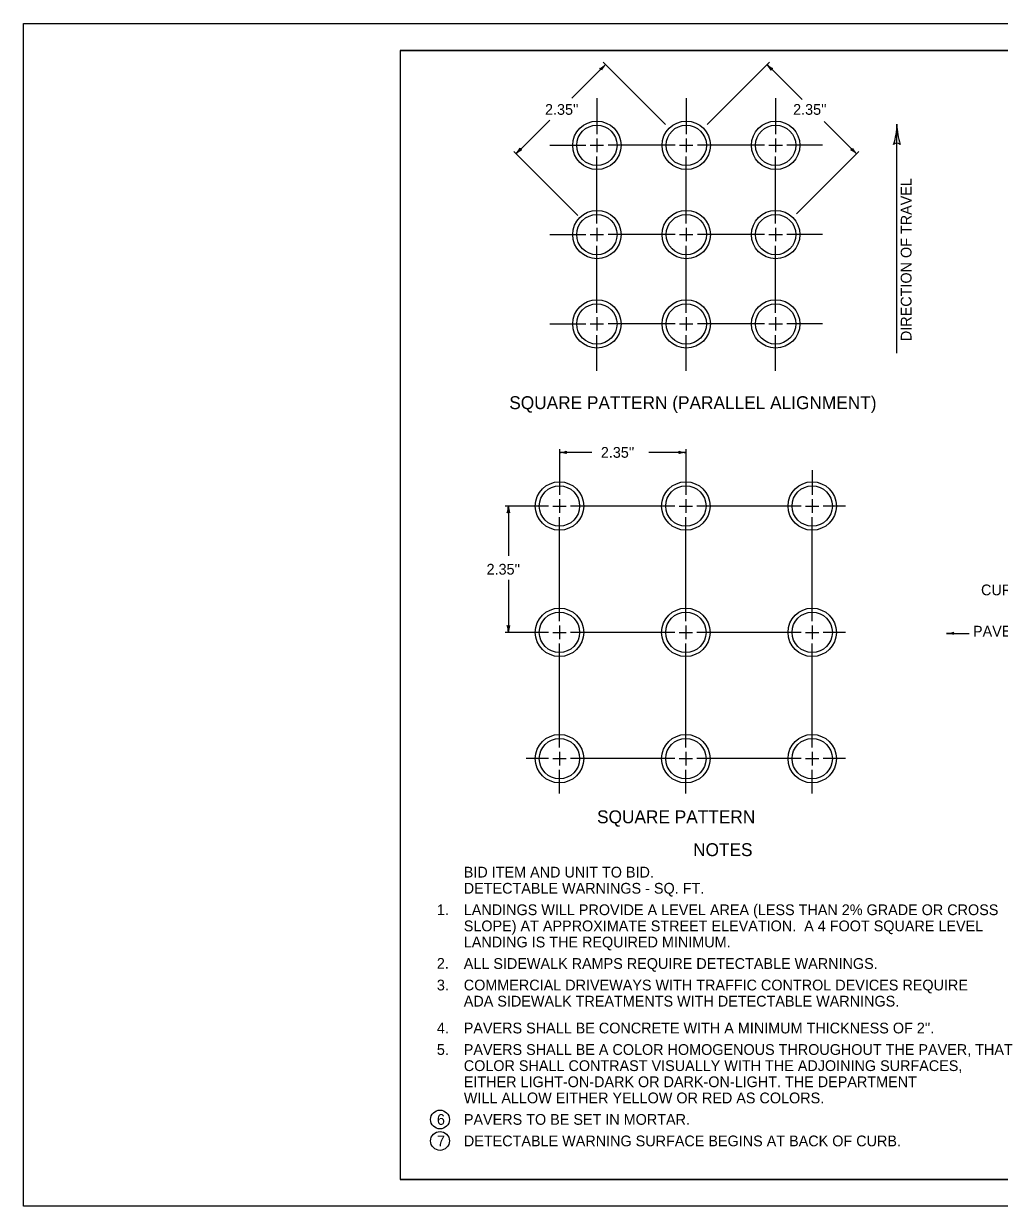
# Model space of a CAD drawing. Extents: x 1000 to 1036.3, y 1000 to 1022.
# Drawn here: x 1000 to 1018.15, y 1000 to 1022 of the extents above; entities that cross this region are included whole.
import ezdxf

# ---------------------------------------------------------------- set-up
doc = ezdxf.new("R2010")
doc.units = 0
for name, color, linetype in [('Level 1', 7, 'Continuous'), ('Level 10', 7, 'Continuous'), ('Level 11', 7, 'Continuous'), ('Level 2', 7, 'Continuous'), ('SB_PL_CUTLINE_PR', 7, 'Continuous'), ('SB_PL_INFOSTD_PT', 7, 'Continuous'), ('SB_PL_SBL4_PR', 7, 'Continuous')]:
    doc.layers.add(name, color=color, linetype=linetype)

msp = doc.modelspace()

# ---------------------------------------------------------------- linework, layer by layer
at = {"layer": 'Level 1'}
msp.add_line((1017.165, 1010.658), (1017.586, 1010.658), dxfattribs=at)
at = {"layer": 'Level 10'}
for p, q in [((1000, 1022), (1036, 1022)), ((1007, 1021.5), (1035.5, 1021.5)), ((1007, 1021.5), (1007, 1000.5)), ((1035.5, 1000.5), (1007, 1000.5)), ((1036, 1000), (1000, 1000))]:
    msp.add_line(p, q, dxfattribs=at)
at = {"layer": 'Level 11'}
for p, q in [((1010.82, 1021.24), (1010.196, 1020.616)), ((1011.934, 1020.126), (1010.776, 1021.284)), ((1012.712, 1020.126), (1013.87, 1021.284)), ((1014.479, 1020.586), (1013.826, 1021.24)), ((1010.661, 1020.611), (1010.661, 1019.944)), ((1012.323, 1020.611), (1012.323, 1019.944)), ((1013.985, 1020.611), (1013.985, 1019.944)), ((1009.788, 1020.207), (1009.159, 1019.578)), ((1015.487, 1019.578), (1014.888, 1020.178)), ((1016.24, 1015.868), (1016.24, 1020.129)), ((1010.661, 1019.862), (1010.661, 1019.612)), ((1012.323, 1019.862), (1012.323, 1019.612)), ((1013.985, 1019.862), (1013.985, 1019.612)), ((1010.308, 1018.429), (1009.114, 1019.622)), ((1009.787, 1019.737), (1010.454, 1019.737)), ((1010.536, 1019.737), (1010.786, 1019.737)), ((1010.661, 1018.283), (1010.661, 1019.53)), ((1012.116, 1019.737), (1010.868, 1019.737)), ((1012.198, 1019.737), (1012.448, 1019.737)), ((1012.323, 1018.283), (1012.323, 1019.53)), ((1013.778, 1019.737), (1012.53, 1019.737)), ((1013.86, 1019.737), (1014.11, 1019.737)), ((1013.985, 1018.283), (1013.985, 1019.53)), ((1014.859, 1019.737), (1014.192, 1019.737)), ((1014.374, 1018.464), (1015.531, 1019.622)), ((1009.787, 1018.076), (1010.454, 1018.076)), ((1010.536, 1018.076), (1010.786, 1018.076)), ((1010.661, 1018.201), (1010.661, 1017.951)), ((1012.116, 1018.076), (1010.868, 1018.076)), ((1012.198, 1018.076), (1012.448, 1018.076)), ((1012.323, 1018.201), (1012.323, 1017.951)), ((1013.778, 1018.076), (1012.53, 1018.076)), ((1013.86, 1018.076), (1014.11, 1018.076)), ((1013.985, 1018.201), (1013.985, 1017.951)), ((1014.859, 1018.076), (1014.192, 1018.076)), ((1010.661, 1016.621), (1010.661, 1017.869)), ((1012.323, 1016.621), (1012.323, 1017.869)), ((1013.985, 1016.621), (1013.985, 1017.869)), ((1010.661, 1016.539), (1010.661, 1016.289)), ((1012.323, 1016.539), (1012.323, 1016.289)), ((1013.985, 1016.539), (1013.985, 1016.289)), ((1009.787, 1016.414), (1010.454, 1016.414)), ((1010.536, 1016.414), (1010.786, 1016.414)), ((1012.116, 1016.414), (1010.868, 1016.414)), ((1012.198, 1016.414), (1012.448, 1016.414)), ((1013.778, 1016.414), (1012.53, 1016.414)), ((1013.86, 1016.414), (1014.11, 1016.414)), ((1014.859, 1016.414), (1014.192, 1016.414)), ((1010.661, 1015.54), (1010.661, 1016.207)), ((1012.323, 1015.54), (1012.323, 1016.207)), ((1013.985, 1015.54), (1013.985, 1016.207)), ((1009.965, 1014.087), (1009.965, 1013.234)), ((1012.315, 1014.087), (1012.315, 1013.234)), ((1010.565, 1014.024), (1009.965, 1014.024)), ((1012.315, 1014.024), (1011.628, 1014.024)), ((1014.665, 1013.694), (1014.665, 1013.234)), ((1009.965, 1013.152), (1009.965, 1012.902)), ((1012.315, 1013.152), (1012.315, 1012.902)), ((1012.315, 1013.152), (1012.315, 1012.902)), ((1012.315, 1013.152), (1012.315, 1012.902)), ((1012.315, 1013.152), (1012.315, 1012.902)), ((1012.315, 1013.152), (1012.315, 1012.902)), ((1012.315, 1013.152), (1012.315, 1012.902)), ((1012.315, 1013.152), (1012.315, 1012.902)), ((1012.315, 1013.152), (1012.315, 1012.902)), ((1014.665, 1013.152), (1014.665, 1012.902)), ((1014.665, 1013.152), (1014.665, 1012.902)), ((1014.665, 1013.152), (1014.665, 1012.902)), ((1014.665, 1013.152), (1014.665, 1012.902)), ((1014.665, 1013.152), (1014.665, 1012.902)), ((1014.665, 1013.152), (1014.665, 1012.902)), ((1014.665, 1013.152), (1014.665, 1012.902)), ((1009.758, 1013.027), (1008.953, 1013.027)), ((1009.015, 1013.027), (1009.015, 1012.102)), ((1009.84, 1013.027), (1010.09, 1013.027)), ((1012.108, 1013.027), (1010.172, 1013.027)), ((1012.19, 1013.027), (1012.44, 1013.027)), ((1012.19, 1013.027), (1012.44, 1013.027)), ((1012.19, 1013.027), (1012.44, 1013.027)), ((1012.19, 1013.027), (1012.44, 1013.027)), ((1012.19, 1013.027), (1012.44, 1013.027)), ((1012.19, 1013.027), (1012.44, 1013.027)), ((1012.19, 1013.027), (1012.44, 1013.027)), ((1012.19, 1013.027), (1012.44, 1013.027)), ((1014.458, 1013.027), (1012.522, 1013.027)), ((1012.935, 1013.027), (1012.522, 1013.027)), ((1014.54, 1013.027), (1014.79, 1013.027)), ((1014.54, 1013.027), (1014.79, 1013.027)), ((1014.54, 1013.027), (1014.79, 1013.027)), ((1014.54, 1013.027), (1014.79, 1013.027)), ((1014.54, 1013.027), (1014.79, 1013.027)), ((1014.54, 1013.027), (1014.79, 1013.027)), ((1014.54, 1013.027), (1014.79, 1013.027)), ((1015.285, 1013.027), (1014.872, 1013.027)), ((1009.965, 1010.884), (1009.965, 1012.82)), ((1012.315, 1010.884), (1012.315, 1012.82)), ((1014.665, 1010.884), (1014.665, 1012.82)), ((1009.015, 1011.654), (1009.015, 1010.677)), ((1009.965, 1010.802), (1009.965, 1010.552)), ((1009.965, 1010.802), (1009.965, 1010.552)), ((1009.965, 1010.802), (1009.965, 1010.552)), ((1009.965, 1010.802), (1009.965, 1010.552)), ((1012.315, 1010.802), (1012.315, 1010.552)), ((1012.315, 1010.802), (1012.315, 1010.552)), ((1012.315, 1010.802), (1012.315, 1010.552)), ((1012.315, 1010.802), (1012.315, 1010.552)), ((1012.315, 1010.802), (1012.315, 1010.552)), ((1014.665, 1010.802), (1014.665, 1010.552)), ((1014.665, 1010.802), (1014.665, 1010.552)), ((1014.665, 1010.802), (1014.665, 1010.552)), ((1014.665, 1010.802), (1014.665, 1010.552)), ((1014.665, 1010.802), (1014.665, 1010.552)), ((1014.665, 1010.802), (1014.665, 1010.552)), ((1009.758, 1010.677), (1008.953, 1010.677)), ((1009.84, 1010.677), (1010.09, 1010.677)), ((1009.84, 1010.677), (1010.09, 1010.677)), ((1009.84, 1010.677), (1010.09, 1010.677)), ((1009.84, 1010.677), (1010.09, 1010.677)), ((1010.585, 1010.677), (1010.172, 1010.677)), ((1012.108, 1010.677), (1010.585, 1010.677)), ((1012.19, 1010.677), (1012.44, 1010.677)), ((1012.19, 1010.677), (1012.44, 1010.677)), ((1012.19, 1010.677), (1012.44, 1010.677)), ((1012.19, 1010.677), (1012.44, 1010.677)), ((1012.19, 1010.677), (1012.44, 1010.677)), ((1012.935, 1010.677), (1012.522, 1010.677)), ((1014.458, 1010.677), (1012.935, 1010.677)), ((1014.54, 1010.677), (1014.79, 1010.677)), ((1014.54, 1010.677), (1014.79, 1010.677)), ((1014.54, 1010.677), (1014.79, 1010.677)), ((1014.54, 1010.677), (1014.79, 1010.677)), ((1014.54, 1010.677), (1014.79, 1010.677)), ((1014.54, 1010.677), (1014.79, 1010.677)), ((1015.285, 1010.677), (1014.872, 1010.677)), ((1009.965, 1008.534), (1009.965, 1010.47)), ((1012.315, 1008.534), (1012.315, 1010.47)), ((1014.665, 1008.534), (1014.665, 1010.47)), ((1009.758, 1008.327), (1009.345, 1008.327)), ((1009.84, 1008.327), (1010.09, 1008.327)), ((1009.84, 1008.327), (1010.09, 1008.327)), ((1009.84, 1008.327), (1010.09, 1008.327)), ((1009.965, 1008.452), (1009.965, 1008.202)), ((1009.965, 1008.452), (1009.965, 1008.202)), ((1009.965, 1008.452), (1009.965, 1008.202)), ((1012.108, 1008.327), (1010.172, 1008.327)), ((1012.19, 1008.327), (1012.44, 1008.327)), ((1012.19, 1008.327), (1012.44, 1008.327)), ((1012.315, 1008.452), (1012.315, 1008.202)), ((1012.315, 1008.452), (1012.315, 1008.202)), ((1014.458, 1008.327), (1012.522, 1008.327)), ((1014.54, 1008.327), (1014.79, 1008.327)), ((1014.665, 1008.452), (1014.665, 1008.202)), ((1015.285, 1008.327), (1014.872, 1008.327)), ((1009.965, 1007.68), (1009.965, 1008.12)), ((1012.315, 1007.68), (1012.315, 1008.12)), ((1014.665, 1007.68), (1014.665, 1008.12))]:
    msp.add_line(p, q, dxfattribs=at)
msp.add_lwpolyline([(1007, 1000.5), (1035.5, 1000.5), (1035.5, 1021.5), (1007, 1021.5)], close=True, dxfattribs=at)
for centre, radius in [((1010.661, 1019.737), 0.45), ((1012.323, 1019.737), 0.45), ((1013.985, 1019.737), 0.45), ((1010.661, 1019.737), 0.375), ((1012.323, 1019.737), 0.375), ((1013.985, 1019.737), 0.375), ((1010.661, 1018.076), 0.45), ((1010.661, 1018.076), 0.375), ((1012.323, 1018.076), 0.45), ((1012.323, 1018.076), 0.375), ((1013.985, 1018.076), 0.45), ((1013.985, 1018.076), 0.375), ((1010.661, 1016.414), 0.45), ((1010.661, 1016.414), 0.375), ((1012.323, 1016.414), 0.45), ((1012.323, 1016.414), 0.375), ((1013.985, 1016.414), 0.45), ((1013.985, 1016.414), 0.375), ((1009.965, 1013.027), 0.45), ((1009.965, 1013.027), 0.375), ((1012.315, 1013.027), 0.45), ((1012.315, 1013.027), 0.375), ((1014.665, 1013.027), 0.45), ((1014.665, 1013.027), 0.375), ((1009.965, 1010.677), 0.45), ((1009.965, 1010.677), 0.375), ((1012.315, 1010.677), 0.45), ((1012.315, 1010.677), 0.375), ((1014.665, 1010.677), 0.45), ((1014.665, 1010.677), 0.375), ((1009.965, 1008.327), 0.45), ((1012.315, 1008.327), 0.45), ((1014.665, 1008.327), 0.45), ((1009.965, 1008.327), 0.375), ((1012.315, 1008.327), 0.375), ((1014.665, 1008.327), 0.375), ((1007.743, 1001.615), 0.175), ((1007.743, 1001.216), 0.175)]:
    msp.add_circle(centre, radius, dxfattribs=at)
for centre, radius, start, end in [((1010.544, 1021.516), 0.391, 296.3472, 314.9939), ((1010.715, 1021.135), 0.0313, 3.7746, 85.8913), ((1011.097, 1020.963), 0.391, 135, 153.6688), ((1011.097, 1020.963), 0.391, 134.9878, 135), ((1014.102, 1021.516), 0.391, 224.9878, 225), ((1014.102, 1021.516), 0.391, 225, 243.6688), ((1013.549, 1020.963), 0.391, 26.3472, 44.9939), ((1013.931, 1021.135), 0.0313, 93.7746, 175.8913), ((1015.069, 1020.129), 1.172, 341.3472, 359.9939), ((1017.412, 1020.129), 1.172, 180, 198.6688), ((1017.412, 1020.129), 1.172, 179.9878, 180), ((1016.24, 1019.683), 0.0938, 48.7746, 130.8913), ((1008.882, 1019.855), 0.391, 315, 333.6688), ((1009.435, 1019.302), 0.391, 116.3472, 134.9939), ((1008.882, 1019.855), 0.391, 314.9878, 315), ((1009.264, 1019.683), 0.0313, 183.7746, 265.8913), ((1015.382, 1019.683), 0.0313, 273.7746, 355.8913), ((1015.211, 1019.302), 0.391, 45, 63.6688), ((1015.764, 1019.855), 0.391, 206.3472, 224.9939), ((1015.211, 1019.302), 0.391, 44.9878, 45), ((1009.965, 1014.415), 0.391, 270, 288.6688), ((1010.114, 1014.024), 0.0313, 138.7746, 220.8913), ((1012.167, 1014.024), 0.0313, 318.7746, 40.8913), ((1012.315, 1014.415), 0.391, 251.3472, 269.9939), ((1009.965, 1013.633), 0.391, 71.3472, 89.9939), ((1009.965, 1014.415), 0.391, 269.9878, 270), ((1012.315, 1013.633), 0.391, 90, 108.6688), ((1012.315, 1013.633), 0.391, 89.9878, 90), ((1008.624, 1013.027), 0.391, 341.3472, 359.9939), ((1008.624, 1013.027), 0.391, 341.3472, 359.9939), ((1009.406, 1013.027), 0.391, 180, 198.6688), ((1009.406, 1013.027), 0.391, 179.9878, 180), ((1009.406, 1013.027), 0.391, 180, 198.6688), ((1009.406, 1013.027), 0.391, 179.9878, 180), ((1009.015, 1012.878), 0.0313, 48.7746, 130.8913), ((1009.015, 1012.878), 0.0313, 48.7746, 130.8913), ((1009.015, 1010.825), 0.0313, 228.7746, 310.8913), ((1008.624, 1010.677), 0.391, 0, 18.6688), ((1009.406, 1010.677), 0.391, 161.3472, 179.9939), ((1008.624, 1010.677), 0.391, 359.9878, 0), ((1017.165, 1011.049), 0.391, 270, 288.6688), ((1017.165, 1010.267), 0.391, 71.3472, 89.9939), ((1017.165, 1011.049), 0.391, 269.9878, 270), ((1017.314, 1010.658), 0.0313, 138.7746, 220.8913)]:
    msp.add_arc(centre, radius, start, end, dxfattribs=at)
at = {"layer": 'SB_PL_CUTLINE_PR'}
msp.add_lwpolyline([(1000, 1022), (1036, 1022), (1036, 1000), (1000, 1000)], close=True, dxfattribs=at)
at = {"layer": 'SB_PL_SBL4_PR'}
msp.add_lwpolyline([(1007, 1000.5), (1035.5, 1000.5), (1035.5, 1021.5), (1007, 1021.5)], close=True, dxfattribs=at)

# ---------------------------------------------------------------- texts
at = {"layer": 'Level 1'}
for p in [(1009.696, 1020.304), (1014.31, 1020.304)]:
    msp.add_text("2.35''", height=0.2, rotation=360, dxfattribs=at).set_placement(p)
for s, height, p in [('SQUARE PATTERN (PARALLEL ALIGNMENT)', 0.24, (1009.031, 1014.829)), ("2.35''", 0.2, (1010.734, 1013.924)), ("2.35''", 0.2, (1008.609, 1011.751)), ('CURB & GUTTER', 0.2, (1017.805, 1011.366)), ('PAVEMENT', 0.2, (1017.656, 1010.598)), ('SQUARE PATTERN', 0.24, (1010.664, 1007.125)), ('NOTES', 0.24, (1012.45, 1006.514)), ('1.', 0.2, (1007.685, 1005.416)), ('LANDINGS WILL PROVIDE A LEVEL AREA (LESS THAN 2% GRADE OR CROSS', 0.2, (1008.185, 1005.416)), ('SLOPE) AT APPROXIMATE STREET ELEVATION.  A 4 FOOT SQUARE LEVEL', 0.2, (1008.185, 1005.116)), ('LANDING IS THE REQUIRED MINIMUM.', 0.2, (1008.185, 1004.816)), ('ALL SIDEWALK RAMPS REQUIRE DETECTABLE WARNINGS.', 0.2, (1008.185, 1004.416)), ('3.', 0.2, (1007.685, 1004.016)), ('4.', 0.2, (1007.685, 1003.216)), ("PAVERS SHALL BE CONCRETE WITH A MINIMUM THICKNESS OF 2''.", 0.2, (1008.185, 1003.216)), ('5.', 0.2, (1007.685, 1002.816)), ('PAVERS SHALL BE A COLOR HOMOGENOUS THROUGHOUT THE PAVER, THAT', 0.2, (1008.185, 1002.816)), ('COLOR SHALL CONTRAST VISUALLY WITH THE ADJOINING SURFACES,', 0.2, (1008.185, 1002.516)), ('EITHER LIGHT-ON-DARK OR DARK-ON-LIGHT. THE DEPARTMENT  ', 0.2, (1008.186, 1002.216)), ('WILL ALLOW EITHER YELLOW OR RED AS COLORS.', 0.2, (1008.186, 1001.916)), ('6', 0.2, (1007.686, 1001.515)), ('PAVERS TO BE SET IN MORTAR.', 0.2, (1008.187, 1001.516)), ('7', 0.2, (1007.687, 1001.116)), ('DETECTABLE WARNING SURFACE BEGINS AT BACK OF CURB.', 0.2, (1008.187, 1001.116))]:
    msp.add_text(s, height=height, dxfattribs=at).set_placement(p)
at = {"layer": 'Level 11'}
msp.add_text('DIRECTION OF TRAVEL', height=0.2, rotation=90, dxfattribs=at).set_placement((1016.512, 1016.095))
at = {"layer": 'Level 2'}
for s, p in [('BID ITEM AND UNIT TO BID.', (1008.185, 1006.116)), ('DETECTABLE WARNINGS - SQ. FT.', (1008.185, 1005.816)), ('2.', (1007.684, 1004.419)), ('COMMERCIAL DRIVEWAYS WITH TRAFFIC CONTROL DEVICES REQUIRE', (1008.185, 1004.016)), ('ADA SIDEWALK TREATMENTS WITH DETECTABLE WARNINGS.', (1008.185, 1003.716))]:
    msp.add_text(s, height=0.2, dxfattribs=at).set_placement(p)
at = {"layer": 'SB_PL_INFOSTD_PT'}
msp.add_text('CELL:SP', height=0.0005, dxfattribs=at).set_placement((1000.001, 999.999))

doc.saveas('drawing.dxf')
